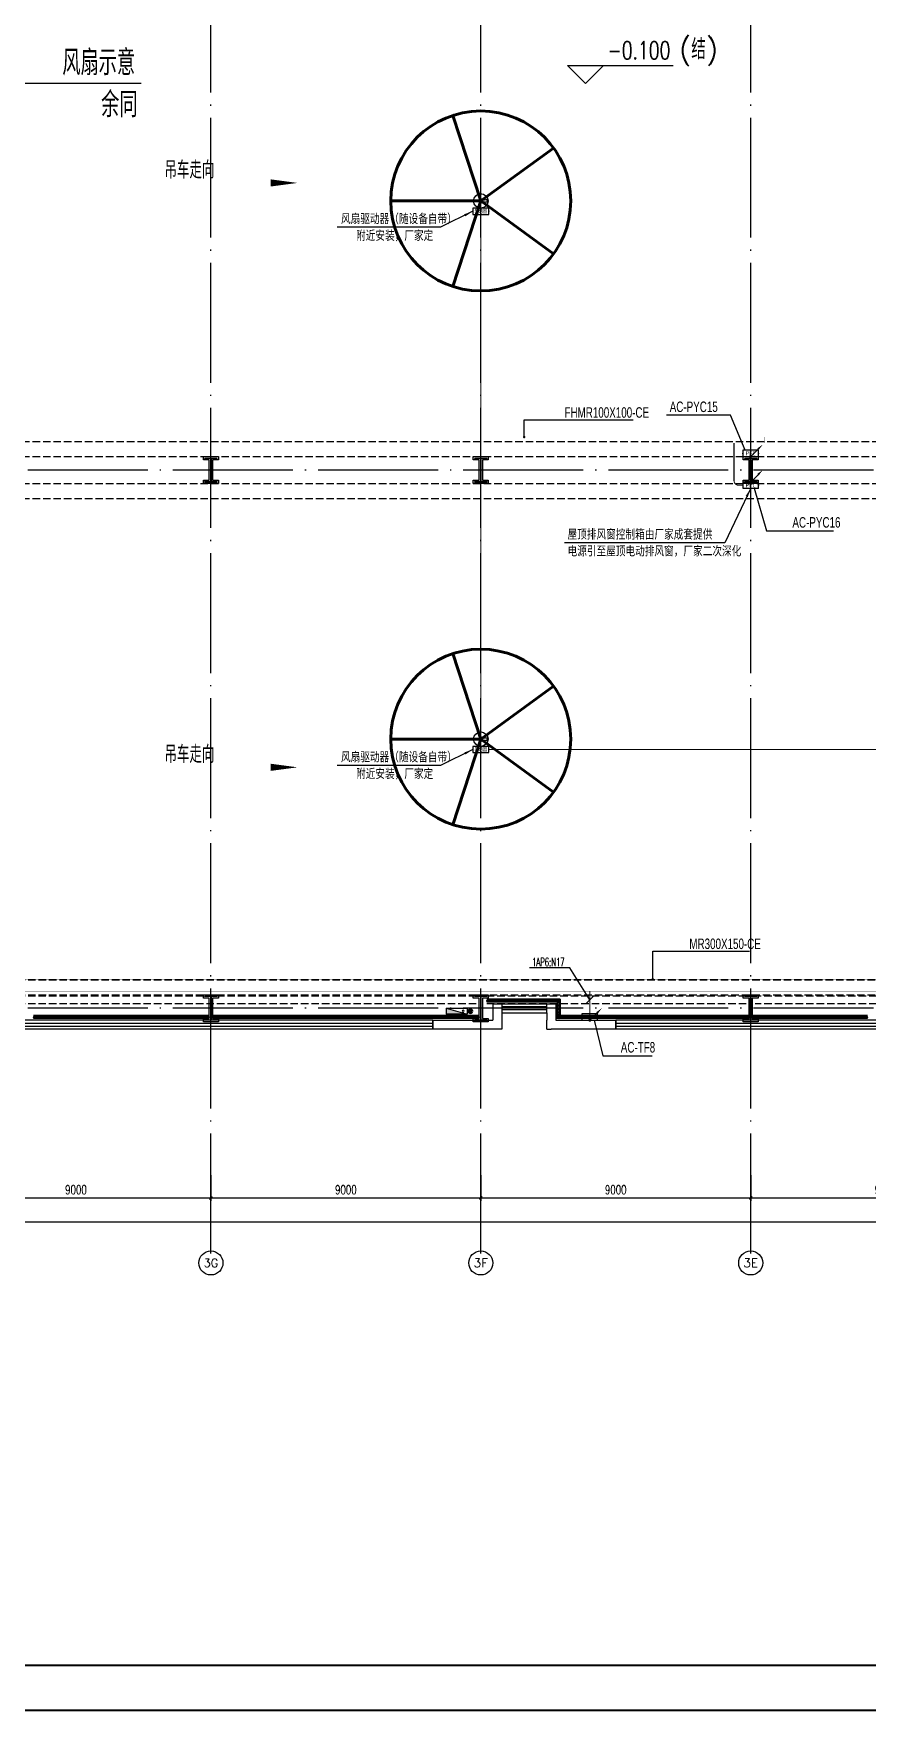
# Model space of a CAD drawing. Extents: x -1396510 to 1250330, y -1892470 to 1623980.
# Drawn here: x -188769 to -160960, y -1383328 to -1327367 of the extents above; entities that cross this region are included whole.
import ezdxf
from ezdxf.enums import TextEntityAlignment as Align

# ---------------------------------------------------------------- set-up
doc = ezdxf.new("R2010")
doc.units = 0
doc.header["$LTSCALE"] = 1000
doc.header["$MEASUREMENT"] = 0
doc.linetypes.add('DASH', pattern=[0.35, 0.25, -0.1])
doc.linetypes.add('DOTE', pattern=[2.42, 2, -0.2, 0.02, -0.2])
doc.layers.get('Defpoints').update_dxf_attribs({"color": 210})
for name, color, linetype in [('0-cxFrame', 155, 'Continuous'), ('A-AXIS-D', 1, 'Continuous'), ('A-AXIS-DOTE', 14, 'DOTE'), ('A-HATCH-2', 251, 'Continuous'), ('A-HRAIL', 173, 'Continuous'), ('A-LIN-V', 9, 'Continuous'), ('A-SFCE', 30, 'Continuous'), ('A-WINDOW', 140, 'Continuous'), ('AS-COLN', 6, 'Continuous'), ('AS-WALL', 40, 'Continuous'), ('CABLETRAY', 4, 'Continuous'), ('CABLETRAY_DIM', 3, 'Continuous'), ('CABLETRAY_FIRE', 1, 'DASH'), ('DIM-照明', 3, 'Continuous'), ('DIM-箱柜', 3, 'Continuous'), ('DIM_SYMB', 3, 'Continuous'), ('EQUIP-动力', 3, 'Continuous'), ('EQUIP-箱柜', 3, 'Continuous'), ('LWIRE', 4, 'Continuous'), ('SB_ZF消火栓', 10, 'Continuous'), ('SB_ZF消火栓M', 10, 'Continuous'), ('WIRE-照明', 1, 'Continuous'), ('建-标高', 3, 'Continuous'), ('建-窗', 4, 'Continuous'), ('建-箭头', 3, 'Continuous')]:
    doc.layers.add(name, color=color, linetype=linetype)
doc.layers.add('0-cxText', color=131, linetype='Continuous', lineweight=25)
doc.layers.add('LG-ZF消防', color=1, linetype='Continuous', lineweight=60)
doc.layers.add('A-云线2', color=3, linetype='Continuous', plot=False)
doc.styles.add('_TCH_AXIS', font='COMPLEX', dxfattribs={"bigfont": 'GBCBIG'})
doc.styles.add('_TCH_DIM', font='SIMPLEX', dxfattribs={"bigfont": 'GBCBIG'})
doc.styles.add('_TCH_DIM_T3', font='SIMPLEX', dxfattribs={"width": 0.705882, "bigfont": 'GBCBIG'})
doc.styles.add('_TEL_ATTDEF', font='GBENOR', dxfattribs={"width": 0.8, "height": 3, "bigfont": 'GBCBIG'})
doc.styles.add('_TEL_DIM', font='SIMPLEX', dxfattribs={"width": 0.8, "height": 3.5, "bigfont": 'HZTXT'})
doc.styles.add('A-STANDARD', font='SIMPLEX', dxfattribs={"bigfont": 'GBCBIG'})
doc.styles.add('cx_tuming', font='simhei.ttf')
doc.styles.add('cx_tuqian1', font='')
doc.styles.add('HZTXT5', font='aa.shx', dxfattribs={"width": 0.7, "bigfont": 'hztxt.shx'})
doc.styles.get("Standard").update_dxf_attribs({"font": 'gbenor.shx', "bigfont": 'gbcbig.shx'})
doc.styles.add('黑体', font='simhei.ttf', dxfattribs={"height": 12})
doc.styles.get('cx_tuqian1').set_extended_font_data('SimSun')
doc.dimstyles.new('_TCH_ARCH&&100', dxfattribs={"dimtxt": 297.5, "dimasz": 100, "dimexe": 100, "dimexo": 100, "dimgap": 126.25, "dimtad": 1, "dimdec": 0, "dimzin": 0, "dimdsep": 46, "dimtxsty": '_TCH_DIM_T3', "dimblk": 'ARCHTICK', "dimcen": 0.09, "dimclrt": 7, "dimazin": 2, "dimtfac": 1, "dimtdec": 0, "dimtix": 1, "dimtmove": 2, "dimatfit": 3, "dimfxl": 0, "dimtolj": 1, "dimtzin": 0, "dimarcsym": 0})

# ---------------------------------------------------------------- blocks, each defined once
blk = doc.blocks.new('WINDOW2DLIB$DYNSTYLE$00000005')
at = {"color": 0}
for points in [[(-0.5, 0.5), (-0.5, -0.5)], [(-0.5, 0.5), (0.5, 0.5)], [(0.5, -0.5), (0.5, 0.5)], [(0.5, 0.1667), (-0.5, 0.1667)], [(0.5, -0.1667), (-0.5, -0.1667)], [(-0.5, -0.5), (0.5, -0.5)]]:
    blk.add_lwpolyline(points, dxfattribs=at)
blk = doc.blocks.new('42343243')
at = {"layer": 'AS-WALL'}
for p, q in [((-173154, 1223170), (-175454, 1223170)), ((-175454, 1223170), (-175454, 1222870)), ((-175454, 1222870), (-173454, 1222870)), ((-173454, 1222320), (-173454, 1222870)), ((-173154, 1222620), (-173154, 1223170)), ((-171654, 1223170), (-171504, 1223170)), ((-171654, 1223170), (-171654, 1222870)), ((-171654, 1222870), (-171654, 1222870)), ((-171654, 1222620), (-171654, 1222870)), ((-169354, 1223170), (-171504, 1223170)), ((-171354, 1222320), (-171354, 1222870)), ((-171354, 1222870), (-169354, 1222870)), ((-169354, 1222870), (-169354, 1223170)), ((-173454, 1222320), (-173154, 1222320)), ((-173154, 1222320), (-173154, 1222620)), ((-171654, 1222620), (-171654, 1222320)), ((-171654, 1222320), (-171354, 1222320))]:
    blk.add_line(p, q, dxfattribs=at)
at = {"layer": '建-窗', "zscale": 300}
for p, xscale, yscale, rotation in [((-185904, 1223020), -20900, -300, 359.9999999994913), ((-162754, 1223020), -13200, -300, 359.9999999996728), ((-172404, 1222470), -1500, 300, 179.9999999999555)]:
    blk.add_blockref('WINDOW2DLIB$DYNSTYLE$00000005', p, dxfattribs=dict(at, xscale=xscale, yscale=yscale, rotation=rotation))
blk = doc.blocks.new('4324324')
at = {"layer": 'A-HATCH-2', "color": 8, "linetype": 'DASH'}
for p, q in [((-313054, 567820), (-128854, 567820)), ((-313054, 567320), (-128854, 567320)), ((-313054, 566420), (-128854, 566420)), ((-313054, 565920), (-128854, 565920)), ((-312854, 549870), (-138054, 549870)), ((-312854, 549370), (-138054, 549370))]:
    blk.add_line(p, q, dxfattribs=at)
blk = doc.blocks.new('w4324324')
at = {"layer": 'A-HATCH-2', "color": 0, "lineweight": 60}
for q in [(-1694760, 686605), (-1697614, 684532), (-1691907, 684532), (-1696524, 681178), (-1692997, 681178)]:
    blk.add_line((-1694760, 683605), q, dxfattribs=at)
blk.add_circle((-1694760, 683605), 3000, dxfattribs=at)
blk = doc.blocks.new('342343')
at = {"layer": 'A-LIN-V', "color": 8}
for p in [(1030710, -26444), (1048660, -26444)]:
    blk.add_blockref('w4324324', p, dxfattribs=at)
blk = doc.blocks.new('w42343243')
at = {"layer": 'A-HATCH-2', "color": 8}
blk.add_lwpolyline([(-165104, 621070), (-164604, 621070), (-164604, 620958), (-164800, 620958), (-164800, 620282), (-164604, 620282), (-164604, 620170), (-165104, 620170), (-165104, 620282), (-164908, 620282), (-164908, 620958), (-165104, 620958)], close=True, dxfattribs=at)
at = {"layer": 'AS-COLN', "color": 3}
blk.add_lwpolyline([(-165054, 621020), (-164654, 621020), (-164654, 621008), (-164850, 621008), (-164850, 620232), (-164654, 620232), (-164654, 620220), (-165054, 620220), (-165054, 620232), (-164858, 620232), (-164858, 621008), (-165054, 621008)], close=True, dxfattribs=at)
blk = doc.blocks.new('42343')
at = {"layer": 'A-WINDOW'}
for p in [(-18000, -53750), (-9000, -53750), (0, -53750), (-18000, -71700), (-9000, -71700), (0, -71700)]:
    blk.add_blockref('w42343243', p, dxfattribs=at)
blk = doc.blocks.new('A$C5D961328')
at = {"layer": 'SB_ZF消火栓'}
blk.add_hatch(color=256, dxfattribs=at).paths.add_polyline_path([(0, 40), (700, 40), (700, 240)])
for p, q in [((700, 240), (0, 240)), ((0, 240), (0, 40)), ((700, 240), (0, 40)), ((0, 40), (700, 40)), ((700, 240), (700, 40))]:
    blk.add_line(p, q, dxfattribs=at)
at = {"layer": 'SB_ZF消火栓', "color": 1}
blk.add_circle((140, 140), 32.5, dxfattribs=at)
blk = doc.blocks.new('we42342343234')
at = {"layer": 'LG-ZF消防'}
blk.add_circle((-174204, 548820), 50, dxfattribs=at)
at = {"layer": 'SB_ZF消火栓M', "xscale": -1}
blk.add_blockref('A$C5D961328', (-174304, 548680), dxfattribs=at)
blk = doc.blocks.new('_ArchTick')
at = {"color": 0, "linetype": 'ByBlock', "const_width": 0.4}
blk.add_lwpolyline([(-0.5, -0.5), (0.5, 0.5)], dxfattribs=at)
blk = doc.blocks.new('*D5813')
at = {"layer": 'A-AXIS-D', "color": 0, "lineweight": -2, "transparency": 16777216}
for p, q in [((121000, -77370), (121000, -78228)), ((130000, -77370), (130000, -78228)), ((121000, -78128), (130000, -78128))]:
    blk.add_line(p, q, dxfattribs=at)
at = {"layer": 'Defpoints', "color": 0, "transparency": 16777216}
for p in [(121000, -77270), (130000, -77270), (130000, -78128)]:
    blk.add_point(p, dxfattribs=at)
at = {"layer": 'A-AXIS-D', "color": 0, "lineweight": -2, "transparency": 16777216, "xscale": 100, "yscale": 100, "zscale": 100, "rotation": 180}
blk.add_blockref('_ArchTick', (121000, -78128), dxfattribs=at)
at = {"layer": 'A-AXIS-D', "color": 0, "lineweight": -2, "transparency": 16777216, "xscale": 100, "yscale": 100, "zscale": 100}
blk.add_blockref('_ArchTick', (130000, -78128), dxfattribs=at)
at = {"layer": 'A-AXIS-D', "color": 7, "transparency": 16777216, "insert": (125500, -77853), "char_height": 297.5, "attachment_point": 5, "style": '_TCH_DIM_T3'}
blk.add_mtext('\\A1;9000', dxfattribs=at)
blk = doc.blocks.new('*D5814')
at = {"layer": 'A-AXIS-D', "color": 0, "lineweight": -2, "transparency": 16777216}
for p, q in [((130000, -77370), (130000, -78228)), ((139000, -77370), (139000, -78228)), ((130000, -78128), (139000, -78128))]:
    blk.add_line(p, q, dxfattribs=at)
at = {"layer": 'Defpoints', "color": 0, "transparency": 16777216}
for p in [(130000, -77270), (139000, -77270), (139000, -78128)]:
    blk.add_point(p, dxfattribs=at)
at = {"layer": 'A-AXIS-D', "color": 0, "lineweight": -2, "transparency": 16777216, "xscale": 100, "yscale": 100, "zscale": 100, "rotation": 180}
blk.add_blockref('_ArchTick', (130000, -78128), dxfattribs=at)
at = {"layer": 'A-AXIS-D', "color": 0, "lineweight": -2, "transparency": 16777216, "xscale": 100, "yscale": 100, "zscale": 100}
blk.add_blockref('_ArchTick', (139000, -78128), dxfattribs=at)
at = {"layer": 'A-AXIS-D', "color": 7, "transparency": 16777216, "insert": (134500, -77853), "char_height": 297.5, "attachment_point": 5, "style": '_TCH_DIM_T3'}
blk.add_mtext('\\A1;9000', dxfattribs=at)
blk = doc.blocks.new('*D5815')
at = {"layer": 'A-AXIS-D', "color": 0, "lineweight": -2, "transparency": 16777216}
for p, q in [((139000, -77370), (139000, -78228)), ((148000, -77370), (148000, -78228)), ((139000, -78128), (148000, -78128))]:
    blk.add_line(p, q, dxfattribs=at)
at = {"layer": 'Defpoints', "color": 0, "transparency": 16777216}
for p in [(139000, -77270), (148000, -77270), (148000, -78128)]:
    blk.add_point(p, dxfattribs=at)
at = {"layer": 'A-AXIS-D', "color": 0, "lineweight": -2, "transparency": 16777216, "xscale": 100, "yscale": 100, "zscale": 100, "rotation": 180}
blk.add_blockref('_ArchTick', (139000, -78128), dxfattribs=at)
at = {"layer": 'A-AXIS-D', "color": 0, "lineweight": -2, "transparency": 16777216, "xscale": 100, "yscale": 100, "zscale": 100}
blk.add_blockref('_ArchTick', (148000, -78128), dxfattribs=at)
at = {"layer": 'A-AXIS-D', "color": 7, "transparency": 16777216, "insert": (143500, -77853), "char_height": 297.5, "attachment_point": 5, "style": '_TCH_DIM_T3'}
blk.add_mtext('\\A1;9000', dxfattribs=at)
blk = doc.blocks.new('*D5816')
at = {"layer": 'A-AXIS-D', "color": 0, "lineweight": -2, "transparency": 16777216}
for p, q in [((148000, -77370), (148000, -78228)), ((157000, -77370), (157000, -78228)), ((148000, -78128), (157000, -78128))]:
    blk.add_line(p, q, dxfattribs=at)
at = {"layer": 'Defpoints', "color": 0, "transparency": 16777216}
for p in [(148000, -77270), (157000, -77270), (157000, -78128)]:
    blk.add_point(p, dxfattribs=at)
at = {"layer": 'A-AXIS-D', "color": 0, "lineweight": -2, "transparency": 16777216, "xscale": 100, "yscale": 100, "zscale": 100, "rotation": 180}
blk.add_blockref('_ArchTick', (148000, -78128), dxfattribs=at)
at = {"layer": 'A-AXIS-D', "color": 0, "lineweight": -2, "transparency": 16777216, "xscale": 100, "yscale": 100, "zscale": 100}
blk.add_blockref('_ArchTick', (157000, -78128), dxfattribs=at)
at = {"layer": 'A-AXIS-D', "color": 7, "transparency": 16777216, "insert": (152500, -77853), "char_height": 297.5, "attachment_point": 5, "style": '_TCH_DIM_T3'}
blk.add_mtext('\\A1;9000', dxfattribs=at)
blk = doc.blocks.new('*D5830')
at = {"layer": 'A-AXIS-D', "color": 0, "lineweight": -2, "transparency": 16777216}
for p, q in [((-900, -77470), (-900, -79028)), ((184800, -77470), (184800, -79028)), ((-900, -78928), (184800, -78928))]:
    blk.add_line(p, q, dxfattribs=at)
at = {"layer": 'Defpoints', "color": 0, "transparency": 16777216}
for p in [(-900, -77370), (184800, -77370), (184800, -78928)]:
    blk.add_point(p, dxfattribs=at)
at = {"layer": 'A-AXIS-D', "color": 0, "lineweight": -2, "transparency": 16777216, "xscale": 100, "yscale": 100, "zscale": 100, "rotation": 180}
blk.add_blockref('_ArchTick', (-900, -78928), dxfattribs=at)
at = {"layer": 'A-AXIS-D', "color": 0, "lineweight": -2, "transparency": 16777216, "xscale": 100, "yscale": 100, "zscale": 100}
blk.add_blockref('_ArchTick', (184800, -78928), dxfattribs=at)
at = {"layer": 'A-AXIS-D', "color": 7, "transparency": 16777216, "insert": (91950, -78653), "char_height": 297.5, "attachment_point": 5, "style": '_TCH_DIM_T3'}
blk.add_mtext('\\A1;185700', dxfattribs=at)
blk = doc.blocks.new('99平面图例外参$0$$LinePat$圆环')
for points in [[(0, 150), (300, 150)], [(0, 0), (300, 0)], [(0, -150), (300, -150)]]:
    blk.add_lwpolyline(points)
at = {"color": 0}
blk.add_circle((150, 0), 150, dxfattribs=at)
blk = doc.blocks.new('$equip$00002854')
for p, q in [((-0.62, 0.13), (-0.1, 0.02)), ((-0.62, -0.13), (-0.62, 0.13)), ((0.62, 0.13), (0.1, 0.02)), ((0.62, -0.13), (0.62, 0.13)), ((-0.1, -0.02), (-0.62, -0.13)), ((0.1, -0.02), (0.62, -0.13))]:
    blk.add_line(p, q)
at = {"const_width": 0.0571}
blk.add_lwpolyline([(-0.69, 0, 1), (0.69, 0, 1), (-0.69, 0, 1.215985)], format="xyb", dxfattribs=at)
for radius in [0.688, 0.104]:
    blk.add_circle((0, 0), radius)
for p in [(-0.69, 0), (0, 0.69), (0.69, 0), (0, -0.69)]:
    blk.add_point(p)
at = {"color": 7, "style": '_TEL_DIM', "flags": 1}
for tag in ['A', 'REMARK']:
    blk.add_attdef(tag, text='', height=0.00002, dxfattribs=at).set_placement((0, 0), align=Align.MIDDLE_CENTER)
blk = doc.blocks.new('$equip$00002926')
for p, q in [((0.75, 0.6), (-0.75, 0.6)), ((-0.75, 0.6), (-0.75, 0)), ((-0.75, 0), (0.75, 0)), ((0.75, 0), (0.75, 0.6))]:
    blk.add_line(p, q)
at = {"const_width": 0.0571}
blk.add_lwpolyline([(-0.75, 0.6), (-0.75, 0), (0.75, 0), (0.75, 0.6), (-0.75, 0.6), (-0.75, 0)], dxfattribs=at)
for p in [(-0.75, 0.3), (0, 0.6), (0, 0), (0.75, 0.3)]:
    blk.add_point(p)
at = {"color": 7, "style": '_TEL_DIM'}
blk.add_attdef('$TEXT$', text='', height=0.4, dxfattribs=at).set_placement((0, 0.3), align=Align.MIDDLE_CENTER)
at = {"color": 7, "style": '_TEL_DIM', "flags": 1}
for tag in ['A', 'REMARK']:
    blk.add_attdef(tag, text='', height=0.00002, dxfattribs=at).set_placement((0, 0), align=Align.MIDDLE_CENTER)
blk = doc.blocks.new('$equip$00002708')
for p, q in [((-0.75, 0.6), (-0.75, 0)), ((0.75, 0.6), (-0.75, 0.6)), ((-0.75, 0), (0.75, 0)), ((0.75, 0), (0.75, 0.6))]:
    blk.add_line(p, q)
at = {"const_width": 0.0571}
blk.add_lwpolyline([(-0.75, 0.6), (-0.75, 0), (0.75, 0), (0.75, 0.6), (-0.75, 0.6), (-0.75, 0)], dxfattribs=at)
for p in [(-0.75, 0.3), (0, 0.6), (0, 0), (0.75, 0.3)]:
    blk.add_point(p)
at = {"color": 7, "style": '_TEL_DIM', "flags": 1}
for tag in ['REMARK', 'A']:
    blk.add_attdef(tag, text='', height=0.4, dxfattribs=at).set_placement((0, 0), align=Align.MIDDLE_CENTER)
at = {"color": 7, "style": '_TEL_DIM'}
blk.add_attdef('$TEXT$', text='', height=0.4, dxfattribs=at).set_placement((0, 0.3), align=Align.MIDDLE_CENTER)
blk = doc.blocks.new('$TelecSys$00000079')
for p, q in [((0.7, 0.7), (0, 0)), ((0.1, 0.1), (0.1, 0.1)), ((-0.1, -0.1), (-0.1, -0.1))]:
    blk.add_line(p, q)
at = {"const_width": 0.142}
blk.add_lwpolyline([(-0.07, 0, 1), (0.07, 0, 1)], format="xyb", close=True, dxfattribs=at)
blk.add_solid([(0.63, 0.77), (0.77, 0.63), (1.15, 1.15)])
at = {"width": 0.8, "flags": 9}
blk.add_attdef('A', (0, 0), '', height=0.00002, dxfattribs=at)
blk = doc.blocks.new('TK22.A0+2 L(Dragon)')
at = {"layer": '0-cxFrame', "color": 7, "const_width": 0.5}
blk.add_lwpolyline([(0, 0), (-1783, 0), (-1783, 841), (0, 841)], close=True, dxfattribs=at)
at = {"layer": '0-cxFrame', "const_width": 0.5}
blk.add_lwpolyline([(-80, 10), (-1763, 10), (-1763, 831), (-80, 831)], close=True, dxfattribs=at)
at = {"style": '黑体', "flags": 4}
blk.add_attdef('图幅', text='', height=3.3, dxfattribs=at).set_placement((-40, 3), align=Align.RIGHT)
at = {"layer": '0-cxText', "flags": 4}
for tag, height, style, p in [('建设单位', 3.5, 'cx_tuming', (-45, 240)), ('项目名称', 3.5, 'cx_tuming', (-45, 210)), ('子项名称', 3.5, 'cx_tuming', (-45, 180)), ('工程编号', 3.3, 'cx_tuqian1', (-35, 165)), ('图名1', 3.5, 'cx_tuming', (-45, 87)), ('图名2', 3.5, 'cx_tuming', (-45, 79)), ('图名3', 3.5, 'cx_tuming', (-45, 71)), ('出图日期', 3.3, 'cx_tuqian1', (-39, 60)), ('专业', 3.3, 'cx_tuqian1', (-55, 52)), ('图号', 3.3, 'cx_tuqian1', (-55, 44)), ('版次', 3.3, 'cx_tuqian1', (-20, 44))]:
    blk.add_attdef(tag, text='', height=height, dxfattribs=dict(at, style=style)).set_placement(p, align=Align.MIDDLE)
at = {"layer": 'Defpoints', "color": 6, "flags": 4}
for tag, height, style, p in [('tufu', 3.3, '黑体', (-12, 12)), ('dwfname', 4, 'cx_tuqian1', (-80, 3))]:
    blk.add_attdef(tag, text='', height=height, dxfattribs=dict(at, style=style)).set_placement(p, align=Align.RIGHT)
blk = doc.blocks.new('世赫3#厂房一层0821')
at = {"layer": 'A-AXIS-D'}
for centre in [(130000, -80296), (139000, -80296), (148000, -80296)]:
    blk.add_circle(centre, 400, dxfattribs=at)
at = {"layer": 'A-AXIS-DOTE', "color": 8, "ltscale": 2}
for p, q in [((130000, -79980), (130000, 5514)), ((139000, -79980), (139000, 5514)), ((148000, -79980), (148000, 5514)), ((190814.2, -53850), (-5155.8, -53850)), ((190814.2, -71800), (-5155.8, -71800))]:
    blk.add_line(p, q, dxfattribs=at)
at = {"layer": 'A-SFCE', "linetype": 'DASH'}
for p, q in [((138850, -71400), (121150, -71400)), ((165850, -71400), (148150, -71400)), ((138850, -71650), (121150, -71650)), ((165850, -71650), (148150, -71650))]:
    blk.add_line(p, q, dxfattribs=at)
at = {"layer": 'A-SFCE', "color": 2, "linetype": 'DASH'}
for p, q in [((147850, -71400), (139150, -71400)), ((147850, -71650), (139150, -71650))]:
    blk.add_line(p, q, dxfattribs=at)
at = {"layer": 'DIM_SYMB', "color": 8}
blk.add_line((123120, -40945), (127670, -40945), dxfattribs=at)
at = {"layer": '建-标高', "color": 8}
for p, q in [((142493.6, -40960), (141893.6, -40360)), ((141893.6, -40360), (145413.6, -40360)), ((142493.6, -40960), (143093.6, -40360))]:
    blk.add_line(p, q, dxfattribs=at)
at = {"layer": '建-箭头', "color": 8}
for points in [[(125987.8, -44275, 0, 0, 0), (132887.8, -44275, 0, 240, 0), (131987.8, -44275, 0, 0, 0)], [(125987.8, -63765, 0, 0, 0), (132887.8, -63765, 0, 240, 0), (131987.8, -63765, 0, 0, 0)]]:
    blk.add_lwpolyline(points, format="xyseb", dxfattribs=at)
at = {"layer": 'A-HRAIL', "yscale": 0.3333333333111111, "zscale": 0.3333333333111111}
for p, xscale, rotation in [((139302.1, -71549.9), 0.3402776645396762, 180), ((139404.2, -71549.9), 0.3402776645396762, 180), ((139506.3, -71549.9), 0.3402776645396762, 180), ((139608.3, -71549.9), 0.3402776645396762, 180), ((139710.4, -71549.9), 0.3402776645396762, 180), ((139812.5, -71549.9), 0.3402776645396762, 180), ((139914.6, -71549.9), 0.3402776645396762, 180), ((140016.7, -71549.9), 0.3402776645396762, 180), ((140118.8, -71549.9), 0.3402776645396762, 180), ((140220.8, -71549.9), 0.3402776645396762, 180), ((140322.9, -71549.9), 0.3402776645396762, 180), ((140425, -71549.9), 0.3402776645396762, 180), ((140527.1, -71549.9), 0.3402776645396762, 180), ((140629.2, -71549.9), 0.3402776645396762, 180), ((140731.3, -71549.9), 0.3402776645396762, 180), ((140833.3, -71549.9), 0.3402776645396762, 180), ((140935.4, -71549.9), 0.3402776645396762, 180), ((141037.5, -71549.9), 0.3402776645396762, 180), ((141139.6, -71549.9), 0.3402776645396762, 180), ((141241.7, -71549.9), 0.3402776645396762, 180), ((141343.8, -71549.9), 0.3402776645396762, 180), ((141445.8, -71549.9), 0.3402776645396762, 180), ((141547.9, -71549.9), 0.3402776645396762, 180), ((141650, -71549.9), 0.3402776645396762, 180), ((141600, -71499.9), 0.3611111226889233, 270), ((141600, -71608.3), 0.3611111226889233, 270), ((124186.4, -72093.9), 0.336818181795725, 180.0000000002033), ((124287.5, -72093.9), 0.336818181795725, 180.0000000002033), ((124388.5, -72093.9), 0.336818181795725, 180.0000000002033), ((124489.5, -72093.9), 0.336818181795725, 180.0000000002033), ((124590.6, -72093.9), 0.336818181795725, 180.0000000002033), ((124691.6, -72093.9), 0.336818181795725, 180.0000000002033), ((124792.7, -72093.9), 0.336818181795725, 180.0000000002033), ((124893.7, -72093.9), 0.336818181795725, 180.0000000002033), ((124994.8, -72093.9), 0.336818181795725, 180.0000000002033), ((125095.8, -72093.9), 0.336818181795725, 180.0000000002033), ((125196.9, -72093.9), 0.336818181795725, 180.0000000002033), ((125297.9, -72093.9), 0.336818181795725, 180.0000000002033), ((125399, -72093.9), 0.336818181795725, 180.0000000002033), ((125500, -72093.9), 0.336818181795725, 180.0000000002033), ((125601, -72093.9), 0.336818181795725, 180.0000000002033), ((125702.1, -72093.9), 0.336818181795725, 180.0000000002033), ((125803.1, -72093.9), 0.336818181795725, 180.0000000002033), ((125904.2, -72093.9), 0.336818181795725, 180.0000000002033), ((126005.2, -72093.9), 0.336818181795725, 180.0000000002033), ((126106.3, -72093.9), 0.336818181795725, 180.0000000002033), ((126207.3, -72093.9), 0.336818181795725, 180.0000000002033), ((126308.4, -72093.9), 0.336818181795725, 180.0000000002033), ((126409.4, -72093.9), 0.336818181795725, 180.0000000002033), ((126510.5, -72093.9), 0.336818181795725, 180.0000000002033), ((126611.5, -72093.9), 0.336818181795725, 180.0000000002033), ((126712.5, -72093.9), 0.336818181795725, 180.0000000002033), ((126813.6, -72093.9), 0.336818181795725, 180.0000000002033), ((126914.6, -72093.9), 0.336818181795725, 180.0000000002033), ((127015.7, -72093.9), 0.336818181795725, 180.0000000002033), ((127116.7, -72093.9), 0.336818181795725, 180.0000000002033), ((127217.8, -72093.9), 0.336818181795725, 180.0000000002033), ((127318.8, -72093.9), 0.336818181795725, 180.0000000002033), ((127419.9, -72093.9), 0.336818181795725, 180.0000000002033), ((127520.9, -72093.9), 0.336818181795725, 180.0000000002033), ((127622, -72093.9), 0.336818181795725, 180.0000000002033), ((127723, -72093.9), 0.336818181795725, 180.0000000002033), ((127824, -72093.9), 0.336818181795725, 180.0000000002033), ((127925.1, -72093.9), 0.336818181795725, 180.0000000002033), ((128026.1, -72093.9), 0.336818181795725, 180.0000000002033), ((128127.2, -72093.9), 0.336818181795725, 180.0000000002033), ((128228.2, -72093.9), 0.336818181795725, 180.0000000002033), ((128329.3, -72093.9), 0.336818181795725, 180.0000000002033), ((128430.3, -72093.9), 0.336818181795725, 180.0000000002033), ((128531.4, -72093.9), 0.336818181795725, 180.0000000002033), ((128632.4, -72093.9), 0.336818181795725, 180.0000000002033), ((128733.5, -72093.9), 0.336818181795725, 180.0000000002033), ((128834.5, -72093.9), 0.336818181795725, 180.0000000002033), ((128935.5, -72093.9), 0.336818181795725, 180.0000000002033), ((129036.6, -72093.9), 0.336818181795725, 180.0000000002033), ((129137.6, -72093.9), 0.336818181795725, 180.0000000002033), ((129238.7, -72093.9), 0.336818181795725, 180.0000000002033), ((129339.7, -72093.9), 0.336818181795725, 180.0000000002033), ((129440.8, -72093.9), 0.336818181795725, 180.0000000002033), ((129541.8, -72093.9), 0.336818181795725, 180.0000000002033), ((129642.9, -72093.9), 0.336818181795725, 180.0000000002033), ((129743.9, -72093.9), 0.336818181795725, 180.0000000002033), ((129845, -72093.9), 0.336818181795725, 180.0000000002033), ((129946, -72093.9), 0.336818181795725, 180.0000000002033), ((130155, -72093.9), 0.3368181817957273, 180.0000000002033), ((130256.1, -72093.9), 0.3368181817957273, 180.0000000002033), ((130357.1, -72093.9), 0.3368181817957273, 180.0000000002033), ((130458.2, -72093.9), 0.3368181817957273, 180.0000000002033), ((130559.2, -72093.9), 0.3368181817957273, 180.0000000002033), ((130660.3, -72093.9), 0.3368181817957273, 180.0000000002033), ((130761.3, -72093.9), 0.3368181817957273, 180.0000000002033), ((130862.4, -72093.9), 0.3368181817957273, 180.0000000002033), ((130963.4, -72093.9), 0.3368181817957273, 180.0000000002033), ((131064.5, -72093.9), 0.3368181817957273, 180.0000000002033), ((131165.5, -72093.9), 0.3368181817957273, 180.0000000002033), ((131266.5, -72093.9), 0.3368181817957273, 180.0000000002033), ((131367.6, -72093.9), 0.3368181817957273, 180.0000000002033), ((131468.6, -72093.9), 0.3368181817957273, 180.0000000002033), ((131569.7, -72093.9), 0.3368181817957273, 180.0000000002033), ((131670.7, -72093.9), 0.3368181817957273, 180.0000000002033), ((131771.8, -72093.9), 0.3368181817957273, 180.0000000002033), ((131872.8, -72093.9), 0.3368181817957273, 180.0000000002033), ((131973.9, -72093.9), 0.3368181817957273, 180.0000000002033), ((132074.9, -72093.9), 0.3368181817957273, 180.0000000002033), ((132176, -72093.9), 0.3368181817957273, 180.0000000002033), ((132277, -72093.9), 0.3368181817957273, 180.0000000002033), ((132378, -72093.9), 0.3368181817957273, 180.0000000002033), ((132479.1, -72093.9), 0.3368181817957273, 180.0000000002033), ((132580.1, -72093.9), 0.3368181817957273, 180.0000000002033), ((132681.2, -72093.9), 0.3368181817957273, 180.0000000002033), ((132782.2, -72093.9), 0.3368181817957273, 180.0000000002033), ((132883.3, -72093.9), 0.3368181817957273, 180.0000000002033), ((132984.3, -72093.9), 0.3368181817957273, 180.0000000002033), ((133085.4, -72093.9), 0.3368181817957273, 180.0000000002033), ((133186.4, -72093.9), 0.3368181817957273, 180.0000000002033), ((133287.5, -72093.9), 0.3368181817957273, 180.0000000002033), ((133388.5, -72093.9), 0.3368181817957273, 180.0000000002033), ((133489.5, -72093.9), 0.3368181817957273, 180.0000000002033), ((133590.6, -72093.9), 0.3368181817957273, 180.0000000002033), ((133691.6, -72093.9), 0.3368181817957273, 180.0000000002033), ((133792.7, -72093.9), 0.3368181817957273, 180.0000000002033), ((133893.7, -72093.9), 0.3368181817957273, 180.0000000002033), ((133994.8, -72093.9), 0.3368181817957273, 180.0000000002033), ((134095.8, -72093.9), 0.3368181817957273, 180.0000000002033), ((134196.9, -72093.9), 0.3368181817957273, 180.0000000002033), ((134297.9, -72093.9), 0.3368181817957273, 180.0000000002033), ((134399, -72093.9), 0.3368181817957273, 180.0000000002033), ((134500, -72093.9), 0.3368181817957273, 180.0000000002033), ((134601, -72093.9), 0.3368181817957273, 180.0000000002033), ((134702.1, -72093.9), 0.3368181817957273, 180.0000000002033), ((134803.1, -72093.9), 0.3368181817957273, 180.0000000002033), ((134904.2, -72093.9), 0.3368181817957273, 180.0000000002033), ((135005.2, -72093.9), 0.3368181817957273, 180.0000000002033), ((135106.3, -72093.9), 0.3368181817957273, 180.0000000002033), ((135207.3, -72093.9), 0.3368181817957273, 180.0000000002033), ((135308.4, -72093.9), 0.3368181817957273, 180.0000000002033), ((135409.4, -72093.9), 0.3368181817957273, 180.0000000002033), ((135510.5, -72093.9), 0.3368181817957273, 180.0000000002033), ((135611.5, -72093.9), 0.3368181817957273, 180.0000000002033), ((135712.5, -72093.9), 0.3368181817957273, 180.0000000002033), ((135813.6, -72093.9), 0.3368181817957273, 180.0000000002033), ((135914.6, -72093.9), 0.3368181817957273, 180.0000000002033), ((136015.7, -72093.9), 0.3368181817957273, 180.0000000002033), ((136116.7, -72093.9), 0.3368181817957273, 180.0000000002033), ((136217.8, -72093.9), 0.3368181817957273, 180.0000000002033), ((136318.8, -72093.9), 0.3368181817957273, 180.0000000002033), ((136419.9, -72093.9), 0.3368181817957273, 180.0000000002033), ((136520.9, -72093.9), 0.3368181817957273, 180.0000000002033), ((136622, -72093.9), 0.3368181817957273, 180.0000000002033), ((136723, -72093.9), 0.3368181817957273, 180.0000000002033), ((136824, -72093.9), 0.3368181817957273, 180.0000000002033), ((136925.1, -72093.9), 0.3368181817957273, 180.0000000002033), ((137026.1, -72093.9), 0.3368181817957273, 180.0000000002033), ((137127.2, -72093.9), 0.3368181817957273, 180.0000000002033), ((137228.2, -72093.9), 0.3368181817957273, 180.0000000002033), ((137329.3, -72093.9), 0.3368181817957273, 180.0000000002033), ((137430.3, -72093.9), 0.3368181817957273, 180.0000000002033), ((137531.4, -72093.9), 0.3368181817957273, 180.0000000002033), ((137632.4, -72093.9), 0.3368181817957273, 180.0000000002033), ((137733.5, -72093.9), 0.3368181817957273, 180.0000000002033), ((137834.5, -72093.9), 0.3368181817957273, 180.0000000002033), ((137935.5, -72093.9), 0.3368181817957273, 180.0000000002033), ((138036.6, -72093.9), 0.3368181817957273, 180.0000000002033), ((138137.6, -72093.9), 0.3368181817957273, 180.0000000002033), ((138238.7, -72093.9), 0.3368181817957273, 180.0000000002033), ((138339.7, -72093.9), 0.3368181817957273, 180.0000000002033), ((138440.8, -72093.9), 0.3368181817957273, 180.0000000002033), ((138541.8, -72093.9), 0.3368181817957273, 180.0000000002033), ((138642.9, -72093.9), 0.3368181817957273, 180.0000000002033), ((138743.9, -72093.9), 0.3368181817957273, 180.0000000002033), ((138845, -72093.9), 0.3368181817957273, 180.0000000002033), ((138946, -72093.9), 0.3368181817957273, 180.0000000002033), ((141600, -71716.6), 0.3611111226889233, 270), ((141600, -71824.9), 0.3611111226889233, 270), ((141600, -71933.3), 0.3611111226889233, 270), ((141600, -72041.6), 0.3611111226889233, 270), ((141651.5, -72093.9), 0.3384127415271159, 180.0000000002033), ((141753, -72093.9), 0.3384127415271159, 180.0000000002033), ((141854.6, -72093.9), 0.3384127415271159, 180.0000000002033), ((141956.1, -72093.9), 0.3384127415271159, 180.0000000002033), ((142057.6, -72093.9), 0.3384127415271159, 180.0000000002033), ((142159.1, -72093.9), 0.3384127415271159, 180.0000000002033), ((142260.7, -72093.9), 0.3384127415271159, 180.0000000002033), ((142362.2, -72093.9), 0.3384127415271159, 180.0000000002033), ((142463.7, -72093.9), 0.3384127415271159, 180.0000000002033), ((142565.2, -72093.9), 0.3384127415271159, 180.0000000002033), ((142666.8, -72093.9), 0.3384127415271159, 180.0000000002033), ((142768.3, -72093.9), 0.3384127415271159, 180.0000000002033), ((142869.8, -72093.9), 0.3384127415271159, 180.0000000002033), ((142971.3, -72093.9), 0.3384127415271159, 180.0000000002033), ((143072.9, -72093.9), 0.3384127415271159, 180.0000000002033), ((143174.4, -72093.9), 0.3384127415271159, 180.0000000002033), ((143275.9, -72093.9), 0.3384127415271159, 180.0000000002033), ((143377.4, -72093.9), 0.3384127415271159, 180.0000000002033), ((143479, -72093.9), 0.3384127415271159, 180.0000000002033), ((143580.5, -72093.9), 0.3384127415271159, 180.0000000002033), ((143682, -72093.9), 0.3384127415271159, 180.0000000002033), ((143783.5, -72093.9), 0.3384127415271159, 180.0000000002033), ((143885, -72093.9), 0.3384127415271159, 180.0000000002033), ((143986.6, -72093.9), 0.3384127415271159, 180.0000000002033), ((144088.1, -72093.9), 0.3384127415271159, 180.0000000002033), ((144189.6, -72093.9), 0.3384127415271159, 180.0000000002033), ((144291.1, -72093.9), 0.3384127415271159, 180.0000000002033), ((144392.7, -72093.9), 0.3384127415271159, 180.0000000002033), ((144494.2, -72093.9), 0.3384127415271159, 180.0000000002033), ((144595.7, -72093.9), 0.3384127415271159, 180.0000000002033), ((144697.2, -72093.9), 0.3384127415271159, 180.0000000002033), ((144798.8, -72093.9), 0.3384127415271159, 180.0000000002033), ((144900.3, -72093.9), 0.3384127415271159, 180.0000000002033), ((145001.8, -72093.9), 0.3384127415271159, 180.0000000002033), ((145103.3, -72093.9), 0.3384127415271159, 180.0000000002033), ((145204.9, -72093.9), 0.3384127415271159, 180.0000000002033), ((145306.4, -72093.9), 0.3384127415271159, 180.0000000002033), ((145407.9, -72093.9), 0.3384127415271159, 180.0000000002033), ((145509.4, -72093.9), 0.3384127415271159, 180.0000000002033), ((145611, -72093.9), 0.3384127415271159, 180.0000000002033), ((145712.5, -72093.9), 0.3384127415271159, 180.0000000002033), ((145814, -72093.9), 0.3384127415271159, 180.0000000002033), ((145915.5, -72093.9), 0.3384127415271159, 180.0000000002033), ((146017, -72093.9), 0.3384127415271159, 180.0000000002033), ((146118.6, -72093.9), 0.3384127415271159, 180.0000000002033), ((146220.1, -72093.9), 0.3384127415271159, 180.0000000002033), ((146321.6, -72093.9), 0.3384127415271159, 180.0000000002033), ((146423.1, -72093.9), 0.3384127415271159, 180.0000000002033), ((146524.7, -72093.9), 0.3384127415271159, 180.0000000002033), ((146626.2, -72093.9), 0.3384127415271159, 180.0000000002033), ((146727.7, -72093.9), 0.3384127415271159, 180.0000000002033), ((146829.2, -72093.9), 0.3384127415271159, 180.0000000002033), ((146930.8, -72093.9), 0.3384127415271159, 180.0000000002033), ((147032.3, -72093.9), 0.3384127415271159, 180.0000000002033), ((147133.8, -72093.9), 0.3384127415271159, 180.0000000002033), ((147235.3, -72093.9), 0.3384127415271159, 180.0000000002033), ((147336.9, -72093.9), 0.3384127415271159, 180.0000000002033), ((147438.4, -72093.9), 0.3384127415271159, 180.0000000002033), ((147539.9, -72093.9), 0.3384127415271159, 180.0000000002033), ((147641.4, -72093.9), 0.3384127415271159, 180.0000000002033), ((147743, -72093.9), 0.3384127415271159, 180.0000000002033), ((147844.5, -72093.9), 0.3384127415271159, 180.0000000002033), ((147946, -72093.9), 0.3384127415271159, 180.0000000002033), ((148155, -72093.9), 0.3368181817957239, 180.0000000002033), ((148256.1, -72093.9), 0.3368181817957239, 180.0000000002033), ((148357.1, -72093.9), 0.3368181817957239, 180.0000000002033), ((148458.2, -72093.9), 0.3368181817957239, 180.0000000002033), ((148559.2, -72093.9), 0.3368181817957239, 180.0000000002033), ((148660.3, -72093.9), 0.3368181817957239, 180.0000000002033), ((148761.3, -72093.9), 0.3368181817957239, 180.0000000002033), ((148862.4, -72093.9), 0.3368181817957239, 180.0000000002033), ((148963.4, -72093.9), 0.3368181817957239, 180.0000000002033), ((149064.5, -72093.9), 0.3368181817957239, 180.0000000002033), ((149165.5, -72093.9), 0.3368181817957239, 180.0000000002033), ((149266.5, -72093.9), 0.3368181817957239, 180.0000000002033), ((149367.6, -72093.9), 0.3368181817957239, 180.0000000002033), ((149468.6, -72093.9), 0.3368181817957239, 180.0000000002033), ((149569.7, -72093.9), 0.3368181817957239, 180.0000000002033), ((149670.7, -72093.9), 0.3368181817957239, 180.0000000002033), ((149771.8, -72093.9), 0.3368181817957239, 180.0000000002033), ((149872.8, -72093.9), 0.3368181817957239, 180.0000000002033), ((149973.9, -72093.9), 0.3368181817957239, 180.0000000002033), ((150074.9, -72093.9), 0.3368181817957239, 180.0000000002033), ((150176, -72093.9), 0.3368181817957239, 180.0000000002033), ((150277, -72093.9), 0.3368181817957239, 180.0000000002033), ((150378, -72093.9), 0.3368181817957239, 180.0000000002033), ((150479.1, -72093.9), 0.3368181817957239, 180.0000000002033), ((150580.1, -72093.9), 0.3368181817957239, 180.0000000002033), ((150681.2, -72093.9), 0.3368181817957239, 180.0000000002033), ((150782.2, -72093.9), 0.3368181817957239, 180.0000000002033), ((150883.3, -72093.9), 0.3368181817957239, 180.0000000002033), ((150984.3, -72093.9), 0.3368181817957239, 180.0000000002033), ((151085.4, -72093.9), 0.3368181817957239, 180.0000000002033), ((151186.4, -72093.9), 0.3368181817957239, 180.0000000002033), ((151287.5, -72093.9), 0.3368181817957239, 180.0000000002033), ((151388.5, -72093.9), 0.3368181817957239, 180.0000000002033), ((151489.5, -72093.9), 0.3368181817957239, 180.0000000002033), ((151590.6, -72093.9), 0.3368181817957239, 180.0000000002033), ((151691.6, -72093.9), 0.3368181817957239, 180.0000000002033), ((151792.7, -72093.9), 0.3368181817957239, 180.0000000002033), ((151893.7, -72093.9), 0.3368181817957239, 180.0000000002033)]:
    blk.add_blockref('99平面图例外参$0$$LinePat$圆环', p, dxfattribs=dict(at, xscale=xscale, rotation=rotation))
at = {"layer": 'A-LIN-V', "color": 8, "rotation": 90}
blk.add_blockref('342343', (796160.7, 601225), dxfattribs=at)
at = {"layer": 'A-WINDOW'}
for name in ['42343', '4324324']:
    blk.add_blockref(name, (312854.2, -620720), dxfattribs=at)
at = {"layer": 'A-WINDOW', "xscale": -1, "rotation": 180}
blk.add_blockref('42343243', (312854.2, 1150670), dxfattribs=at)
at = {"layer": 'SB_ZF消火栓'}
blk.add_blockref('we42342343234', (312854.2, -620720), dxfattribs=at)
at = {"layer": 'A-AXIS-D', "color": 7, "style": '_TCH_AXIS'}
for s, height, p, p2 in [('3G', 276.42, (129756.5, -80434.2), (130243.5, -80434.2)), ('3F', 288.12, (138759.9, -80440.1), (139240.1, -80440.1)), ('3E', 288.12, (147759.9, -80440.1), (148240.1, -80440.1))]:
    blk.add_text(s, height=height, dxfattribs=at).set_placement(p, p2, align=Align.FIT)
at = {"layer": 'DIM_SYMB', "color": 7, "style": '_TCH_DIM'}
for s, p in [('风扇示意', (125043.1, -40682.5)), ('余同', (126337, -42082.5))]:
    blk.add_text(s, height=843.97, dxfattribs=at).set_placement(p)
at = {"layer": '建-标高', "color": 7, "style": 'A-STANDARD', "width": 0.705882}
blk.add_text('-0.100', height=595, dxfattribs=at).set_placement((143233.6, -40150))
at = {"layer": '建-标高', "color": 7, "style": 'A-STANDARD'}
blk.add_text('(结)', height=675.18, dxfattribs=at).set_placement((145613.6, -40150))
at = {"layer": '建-箭头', "color": 7, "style": 'A-STANDARD'}
for p in [(128450.1, -44128.1), (128450.1, -63618.1)]:
    blk.add_text('吊车走向', height=578.72, dxfattribs=at).set_placement(p)
at = {"layer": 'A-AXIS-D'}
for base, p1, p2, picture, middle in [((184800, -78927.8), (-900, -77369.8), (184800, -77369.8), '*D5830', (91950, -78652.8)), ((130000, -78127.8), (121000, -77269.8), (130000, -77269.8), '*D5813', (125500, -77852.8)), ((139000, -78127.8), (130000, -77269.8), (139000, -77269.8), '*D5814', (134500, -77852.8)), ((148000, -78127.8), (139000, -77269.8), (148000, -77269.8), '*D5815', (143500, -77852.8)), ((157000, -78127.8), (148000, -77269.8), (157000, -77269.8), '*D5816', (152500, -77852.8))]:
    dim = blk.add_linear_dim(base=base, p1=p1, p2=p2, angle=0, dimstyle='_TCH_ARCH&&100', dxfattribs=at)
    dim.commit()
    dim.dimension.update_dxf_attribs({"geometry": picture, "text_midpoint": middle, "dimtype": 161})

msp = doc.modelspace()

# ---------------------------------------------------------------- linework, layer by layer
at = {"layer": 'CABLETRAY', "const_width": 7.5}
for points in [[(-311600, -1358904), (-138790, -1358904)], [(-138790, -1359304), (-311600, -1359304)]]:
    msp.add_lwpolyline(points, dxfattribs=at)
at = {"layer": 'CABLETRAY_DIM'}
for p, q in [((-172410, -1340824), (-172410, -1340250)), ((-172410, -1340250), (-168770, -1340250)), ((-168120, -1358904), (-168120, -1357970)), ((-168120, -1357970), (-164890, -1357970))]:
    msp.add_line(p, q, dxfattribs=at)
at = {"layer": 'CABLETRAY_DIM', "const_width": 40}
for points in [[(-172410, -1340844, 1), (-172410, -1340804, 1)], [(-168120, -1358924, 1), (-168120, -1358884, 1)]]:
    msp.add_lwpolyline(points, format="xyb", close=True, dxfattribs=at)
at = {"layer": 'CABLETRAY_FIRE', "const_width": 7.5}
for points in [[(-310830, -1340824), (-164390, -1340824)], [(-164390, -1341024), (-310830, -1341024)], [(-164390, -1340824), (-164390, -1341024)]]:
    msp.add_lwpolyline(points, dxfattribs=at)
at = {"layer": 'DIM-照明'}
msp.add_line((-170096.3, -1359470.2), (-170343.7, -1359717.7), dxfattribs=at)
for points in [[(-170890, -1358524), (-172233, -1358524)], [(-170220, -1359594), (-170890, -1358524)]]:
    msp.add_lwpolyline(points, dxfattribs=at)
at = {"layer": 'DIM-箱柜'}
for p, q in [((-174116.7, -1333294.6), (-175200, -1333829)), ((-175200, -1333829), (-178640, -1333829)), ((-165525.9, -1340094.9), (-167658.6, -1340094.9)), ((-165034.9, -1341264), (-165525.9, -1340094.9)), ((-164854.2, -1342534), (-165718.5, -1344351.5)), ((-164732.6, -1342534), (-164329.5, -1343949.9)), ((-164329.5, -1343949.9), (-162092.3, -1343949.9)), ((-165718.5, -1344351.5), (-171066.8, -1344351.5)), ((-174116.7, -1351244.6), (-175200, -1351779)), ((-175200, -1351779), (-178640, -1351779)), ((-170076.1, -1360274), (-169783.6, -1361457.1)), ((-169783.6, -1361457.1), (-168139.9, -1361457.1))]:
    msp.add_line(p, q, dxfattribs=at)
for points in [[(-174116.7, -1333294.6, 0, 80, 0), (-174385.7, -1333427.3, 0, 0, 0)], [(-164854.2, -1342534, 0, 80, 0), (-164983, -1342804.9, 0, 0, 0)], [(-174116.7, -1351244.6, 0, 80, 0), (-174385.7, -1351377.3, 0, 0, 0)]]:
    msp.add_lwpolyline(points, format="xyseb", dxfattribs=at)
at = {"layer": 'WIRE-照明', "linetype": 'Continuous', "const_width": 35}
for points in [[(-173854.2, -1350658.3), (-173854.2, -1333399.6)], [(-165410, -1341024), (-165410, -1342279)], [(-164854.2, -1341024), (-164854.2, -1341264)], [(-165260, -1342429), (-165116.7, -1342429)], [(-173591.7, -1351244.6), (-156116.7, -1351244.6)], [(-170220, -1360064), (-170220, -1359304)]]:
    msp.add_lwpolyline(points, dxfattribs=at)
msp.add_lwpolyline([(-165260, -1342429, -0.4142136), (-165410, -1342279)], format="xyb", dxfattribs=at)

# ---------------------------------------------------------------- block references
at = {"layer": '0-cxFrame', "xscale": 150, "yscale": 150, "zscale": 150}
msp.add_blockref('TK22.A0+2 L(Dragon)', (-76103.8, -1383290), dxfattribs=at)
at = {"layer": 'A-云线2'}
msp.add_blockref('世赫3#厂房一层0821', (-312854.2, -1288074), dxfattribs=at)
at = {"layer": 'EQUIP-动力', "xscale": 350, "yscale": 350, "zscale": 350}
for p in [(-173854.2, -1332949), (-173854.2, -1350899)]:
    msp.add_blockref('$equip$00002854', p, dxfattribs=at)
at = {"layer": 'EQUIP-箱柜'}
ref = msp.add_blockref('$equip$00002926', (-173854.2, -1333399.6), dxfattribs=dict(at, xscale=350, yscale=350, zscale=350))
ref.add_attrib('$TEXT$', '驱动器', dxfattribs={"layer": '0', "color": 7, "height": 140, "style": '_TEL_ATTDEF'}).set_placement((-173854.2, -1333294.6), align=Align.MIDDLE_CENTER)
ref = msp.add_blockref('$equip$00002708', (-164854.2, -1341474), dxfattribs=dict(at, xscale=350, yscale=350, zscale=350))
ref.add_attrib('$TEXT$', 'PFC', dxfattribs={"layer": '0', "color": 7, "height": 140, "style": '_TEL_ATTDEF'}).set_placement((-164854.2, -1341369), align=Align.MIDDLE_CENTER)
ref = msp.add_blockref('$equip$00002708', (-164854.2, -1342534), dxfattribs=dict(at, xscale=350, yscale=350, zscale=350))
ref.add_attrib('$TEXT$', 'PFC', dxfattribs={"layer": '0', "color": 7, "height": 140, "style": '_TEL_ATTDEF'}).set_placement((-164854.2, -1342429), align=Align.MIDDLE_CENTER)
ref = msp.add_blockref('$equip$00002926', (-173854.2, -1351349.6), dxfattribs=dict(at, xscale=350, yscale=350, zscale=350))
ref.add_attrib('$TEXT$', '驱动器', dxfattribs={"layer": '0', "color": 7, "height": 140, "style": '_TEL_ATTDEF'}).set_placement((-173854.2, -1351244.6), align=Align.MIDDLE_CENTER)
ref = msp.add_blockref('$equip$00002708', (-170220, -1360274), dxfattribs=dict(at, xscale=350, yscale=350, zscale=350))
ref.add_attrib('$TEXT$', 'AC-TF', dxfattribs={"layer": '0', "color": 7, "height": 140, "style": '_TEL_ATTDEF'}).set_placement((-170220, -1360169), align=Align.MIDDLE_CENTER)
at = {"layer": 'LWIRE', "xscale": 350, "yscale": 350, "zscale": 350}
for p in [(-164854.2, -1341474), (-164854.2, -1342324), (-170220, -1360274)]:
    msp.add_blockref('$TelecSys$00000079', p, dxfattribs=at)

# ---------------------------------------------------------------- texts
at = {"layer": 'CABLETRAY_DIM', "color": 7, "style": 'HZTXT5', "width": 0.7}
for s, p in [('FHMR100X100-CE', (-171064.2, -1340180)), ('MR300X150-CE', (-166899.7, -1357900))]:
    msp.add_text(s, height=350, dxfattribs=at).set_placement(p)
at = {"layer": 'DIM-照明', "color": 7, "style": '_TEL_DIM', "width": 0.6}
msp.add_text('1AP6:N17', height=280, dxfattribs=at).set_placement((-172145.5, -1358474))
at = {"layer": 'DIM-箱柜', "color": 7}
for s, style, width, p in [('风扇驱动器（随设备自带）', '_TEL_DIM', 0.8, (-178517.3, -1333724)), ('附近安装，厂家定', '_TEL_DIM', 0.8, (-178014.6, -1334284)), ('AC-PYC15', 'HZTXT5', 0.7, (-167553.6, -1339989.9)), ('AC-PYC16', 'HZTXT5', 0.7, (-163461.9, -1343844.9)), ('屋顶排风窗控制箱由厂家成套提供', '_TEL_DIM', 0.8, (-170961.8, -1344246.5)), ('电源引至屋顶电动排风窗，厂家二次深化', '_TEL_DIM', 0.8, (-170961.8, -1344806.5)), ('风扇驱动器（随设备自带）', '_TEL_DIM', 0.8, (-178517.3, -1351674)), ('附近安装，厂家定', '_TEL_DIM', 0.8, (-178014.6, -1352234)), ('AC-TF8', 'HZTXT5', 0.7, (-169185.3, -1361352.1))]:
    msp.add_text(s, height=350, dxfattribs=dict(at, style=style, width=width)).set_placement(p)

doc.saveas('drawing.dxf')
